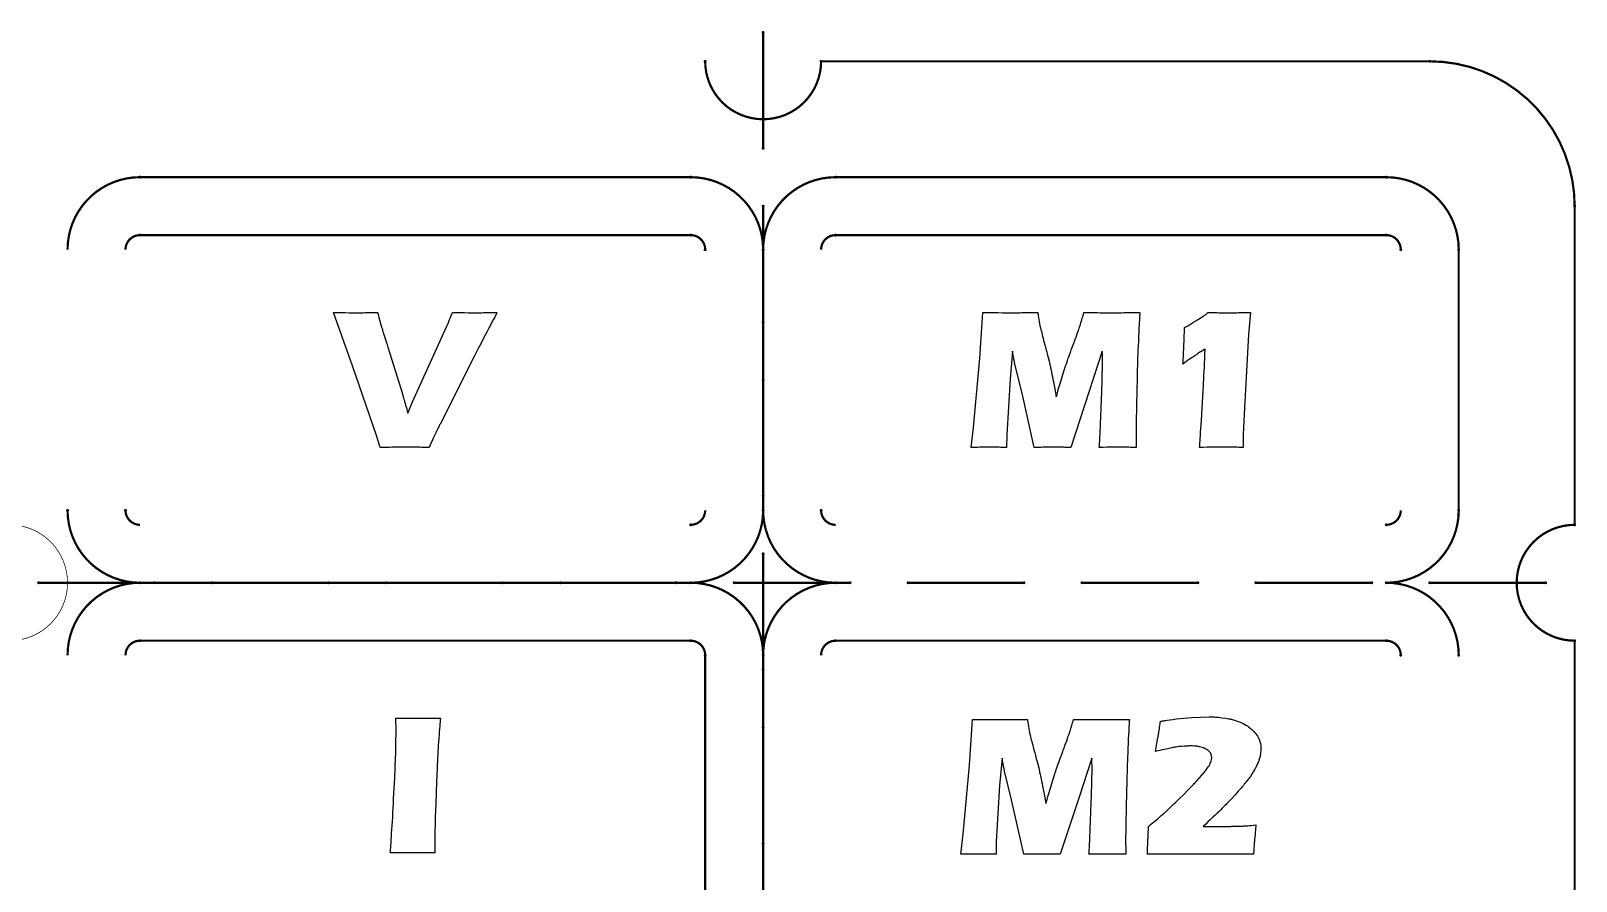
# Model space of a CAD drawing. Extents: x 0 to 200, y 0 to 200.
# Drawn here: x 94.7 to 148.1, y 81.7 to 111.1 of the extents above; entities that cross this region are included whole.
import ezdxf

# ---------------------------------------------------------------- set-up
doc = ezdxf.new("R2010")
doc.units = 0
doc.layers.get('0').update_dxf_attribs({"linetype": 'CONTINUOUS'})
doc.layers.add('gm1', color=1, linetype='CONTINUOUS')
doc.layers.add('gm2', color=1, linetype='CONTINUOUS')

# ---------------------------------------------------------------- blocks, each defined once
blk = doc.blocks.new('D10')
at = {"const_width": 0.05}
blk.add_lwpolyline([(-0.025, 0, 1), (0.025, 0, 1)], format="xyb", close=True, dxfattribs=at)
blk = doc.blocks.new('D11')
at = {"const_width": 0.025}
blk.add_lwpolyline([(-0.0125, 0, 1), (0.0125, 0, 1)], format="xyb", close=True, dxfattribs=at)

msp = doc.modelspace()

# ---------------------------------------------------------------- linework, layer by layer
at = {"layer": 'gm1', "color": 1}
for points, const_width in [([(118.000236, 110.00022), (118.000236, 110.00022)], 0.0762), ([(118.000236, 110.00022), (118.000236, 110.00022)], 0.0762), ([(143.000286, 110.00022), (122.000244, 110.00022)], 0.0762), ([(117.500235, 106.000212), (98.500197, 106.000212)], 0.0762), ([(98.500197, 106.000212), (98.500197, 106.000212)], 0.0762), ([(98.500197, 106.000212), (98.500197, 106.000212)], 0.0762), ([(122.500245, 106.000212), (122.500245, 106.000212)], 0.0762), ([(122.500245, 106.000212), (122.500245, 106.000212)], 0.0762), ([(122.500245, 106.000212), (141.500283, 106.000212)], 0.0762), ([(148.000296, 94.000188), (148.000296, 105.00021)], 0.0762), ([(148.000296, 105.00021), (148.000296, 105.00021)], 0.0762), ([(148.000296, 105.00021), (148.000296, 105.00021)], 0.0762), ([(117.500235, 104.000208), (98.500197, 104.000208)], 0.0762), ([(98.500197, 104.000208), (98.500197, 104.000208)], 0.0762), ([(98.500197, 104.000208), (98.500197, 104.000208)], 0.0762), ([(122.500245, 104.000208), (122.500245, 104.000208)], 0.0762), ([(122.500245, 104.000208), (122.500245, 104.000208)], 0.0762), ([(141.500283, 104.000208), (122.500245, 104.000208)], 0.0762), ([(118.000236, 103.500207), (118.000236, 103.500207)], 0.0762), ([(118.000236, 103.500207), (118.000236, 103.500207)], 0.0762), ([(120.00024, 103.500207), (120.00024, 103.500207)], 0.0762), ([(120.00024, 103.500207), (120.00024, 103.500207)], 0.0762), ([(120.00024, 94.500189), (120.00024, 103.500207)], 0.0762), ([(142.000284, 103.500207), (142.000284, 103.500207)], 0.0762), ([(142.000284, 103.500207), (142.000284, 103.500207)], 0.0762), ([(144.000288, 103.500207), (144.000288, 103.500207)], 0.0762), ([(144.000288, 103.500207), (144.000288, 103.500207)], 0.0762), ([(144.000288, 103.500207), (144.000288, 94.500189)], 0.0762), ([(96.000192, 94.500189), (96.000192, 94.500189)], 0.0762), ([(96.000192, 94.500189), (96.000192, 94.500189)], 0.0762), ([(98.000196, 94.500189), (98.000196, 94.500189)], 0.0762), ([(98.000196, 94.500189), (98.000196, 94.500189)], 0.0762), ([(120.00024, 94.500189), (120.00024, 94.500189)], 0.0762), ([(120.00024, 94.500189), (120.00024, 94.500189)], 0.0762), ([(122.000244, 94.500189), (122.000244, 94.500189)], 0.0762), ([(122.000244, 94.500189), (122.000244, 94.500189)], 0.0762), ([(117.500235, 94.000188), (117.500235, 94.000188)], 0.0762), ([(117.500235, 94.000188), (117.500235, 94.000188)], 0.0762), ([(141.500283, 94.000188), (141.500283, 94.000188)], 0.0762), ([(141.500283, 94.000188), (141.500283, 94.000188)], 0.0762), ([(148.000296, 94.000188), (148.000296, 94.000188)], 0.0762), ([(148.000296, 94.000188), (148.000296, 94.000188)], 0.0762), ([(96.000192, 92.000184), (96.000192, 92.000184)], 0.0254), ([(96.000192, 92.000184), (96.000192, 92.000184)], 0.0254), ([(98.500197, 92.000184), (117.500235, 92.000184)], 0.0762), ([(98.500197, 92.000184), (98.500197, 92.000184)], 0.0762), ([(98.500197, 92.000184), (98.500197, 92.000184)], 0.0762), ([(117.500235, 92.000184), (117.500235, 92.000184)], 0.0762), ([(117.500235, 92.000184), (117.500235, 92.000184)], 0.0762), ([(122.500245, 92.000184), (122.500245, 92.000184)], 0.0762), ([(122.500245, 92.000184), (122.500245, 92.000184)], 0.0762), ([(141.500283, 92.000184), (141.500283, 92.000184)], 0.0762), ([(141.500283, 92.000184), (141.500283, 92.000184)], 0.0762), ([(117.500235, 90.00018), (98.500197, 90.00018)], 0.0762), ([(98.500197, 90.00018), (98.500197, 90.00018)], 0.0762), ([(98.500197, 90.00018), (98.500197, 90.00018)], 0.0762), ([(122.500245, 90.00018), (122.500245, 90.00018)], 0.0762), ([(122.500245, 90.00018), (122.500245, 90.00018)], 0.0762), ([(141.500283, 90.00018), (122.500245, 90.00018)], 0.0762), ([(148.000296, 80.00016), (148.000296, 90.00018)], 0.0762), ([(118.000236, 80.500161), (118.000236, 89.500179)], 0.0762), ([(118.000236, 89.500179), (118.000236, 89.500179)], 0.0762), ([(118.000236, 89.500179), (118.000236, 89.500179)], 0.0762), ([(120.00024, 89.500179), (120.00024, 89.500179)], 0.0762), ([(120.00024, 89.500179), (120.00024, 89.500179)], 0.0762), ([(120.00024, 89.500179), (120.00024, 80.497641)], 0.0762), ([(142.000284, 89.500179), (142.000284, 89.500179)], 0.0762), ([(142.000284, 89.500179), (142.000284, 89.500179)], 0.0762), ([(144.000288, 89.500179), (144.000288, 89.500179)], 0.0762), ([(144.000288, 89.500179), (144.000288, 89.500179)], 0.0762)]:
    msp.add_lwpolyline(points, dxfattribs=dict(at, const_width=const_width))
for points, const_width in [([(118.000236, 110.00022, 1), (122.000244, 110.00022)], 0.0762), ([(148.000296, 105.00021, 0.414214), (143.000286, 110.00022)], 0.0762), ([(98.500197, 106.000212, 0.414214), (96.000192, 103.500207)], 0.0762), ([(120.00024, 103.500207, 0.414214), (117.500235, 106.000212)], 0.0762), ([(122.500245, 106.000212, 0.414214), (120.00024, 103.500207)], 0.0762), ([(144.000288, 103.500207, 0.414214), (141.500283, 106.000212)], 0.0762), ([(98.500197, 104.000208, 0.414214), (98.000196, 103.500207)], 0.0762), ([(118.000236, 103.500207, 0.414214), (117.500235, 104.000208)], 0.0762), ([(122.500245, 104.000208, 0.414214), (122.000244, 103.500207)], 0.0762), ([(142.000284, 103.500207, 0.414214), (141.500283, 104.000208)], 0.0762), ([(96.000192, 94.500189, 0.414214), (98.500197, 92.000184)], 0.0762), ([(98.000196, 94.500189, 0.414214), (98.500197, 94.000188)], 0.0762), ([(117.500235, 92.000184, 0.414214), (120.00024, 94.500189)], 0.0762), ([(117.500235, 94.000188, 0.414214), (118.000236, 94.500189)], 0.0762), ([(120.00024, 94.500189, 0.414214), (122.500245, 92.000184)], 0.0762), ([(122.000244, 94.500189, 0.414214), (122.500245, 94.000188)], 0.0762), ([(141.500283, 94.000188, 0.414214), (142.000284, 94.500189)], 0.0762), ([(141.500283, 92.000184, 0.414214), (144.000288, 94.500189)], 0.0762), ([(96.000192, 92.000184, 1), (92.000184, 92.000184)], 0.0254), ([(148.000296, 94.000188, 1), (148.000296, 90.00018)], 0.0762), ([(92.000184, 92.000184, 1), (96.000192, 92.000184)], 0.0254), ([(98.500197, 92.000184, 0.414214), (96.000192, 89.500179)], 0.0762), ([(120.00024, 89.500179, 0.414214), (117.500235, 92.000184)], 0.0762), ([(122.500245, 92.000184, 0.414214), (120.00024, 89.500179)], 0.0762), ([(144.000288, 89.500179, 0.414214), (141.500283, 92.000184)], 0.0762), ([(98.500197, 90.00018, 0.414214), (98.000196, 89.500179)], 0.0762), ([(118.000236, 89.500179, 0.414214), (117.500235, 90.00018)], 0.0762), ([(122.500245, 90.00018, 0.414214), (122.000244, 89.500179)], 0.0762), ([(142.000284, 89.500179, 0.414214), (141.500283, 90.00018)], 0.0762)]:
    msp.add_lwpolyline(points, format="xyb", dxfattribs=dict(at, const_width=const_width))
for points in [[(110.816592, 101.320333), (110.805482, 101.298113), (110.786972, 101.261083), (110.757342, 101.212942), (110.727721, 101.149982), (110.686981, 101.075912), (110.642541, 100.990742), (110.590691, 100.894452), (110.535141, 100.790762), (110.475891, 100.672251), (110.409231, 100.550041), (110.342571, 100.416721), (110.268501, 100.276001), (110.19073, 100.12786), (110.11296, 99.97232), (110.03149, 99.81308), (108.853838, 97.479985), (108.853838, 97.476285), (108.846428, 97.465175), (108.835318, 97.446655), (108.824208, 97.420735), (108.809398, 97.387405), (108.787178, 97.346665), (108.768658, 97.302225), (108.742737, 97.250375), (108.716807, 97.194824), (108.687187, 97.131874), (108.653857, 97.065214), (108.620527, 96.994844), (108.587197, 96.920784), (108.550157, 96.843014), (108.472387, 96.672663), (108.216856, 96.672663), (108.153906, 96.676363), (107.194744, 96.676363), (107.105864, 96.672663), (106.791084, 96.672663), (106.665163, 97.087434), (105.831922, 99.483489), (105.18013, 101.327743), (105.298641, 101.327743), (105.346781, 101.324043), (105.583791, 101.324043), (105.720821, 101.320333), (106.217062, 101.320333), (106.268913, 101.324043), (106.531843, 101.324043), (106.613323, 101.327743), (106.698493, 101.327743), (106.698493, 101.324043), (106.702203, 101.312933), (106.705903, 101.298113), (106.713313, 101.279603), (106.717013, 101.253673), (106.724423, 101.224052), (106.742933, 101.157392), (106.761454, 101.079622), (106.783674, 101.005552), (106.802194, 100.931482), (106.820704, 100.864822), (106.820704, 100.861122), (106.824414, 100.853712), (106.828114, 100.842602), (106.831814, 100.824092), (106.839224, 100.801872), (106.850334, 100.772242), (106.861444, 100.738911), (106.872554, 100.698171), (106.887364, 100.650031), (106.905884, 100.594481), (106.924404, 100.535231), (106.946624, 100.468571), (106.968844, 100.394501), (106.994764, 100.313031), (107.024394, 100.22415), (107.054014, 100.12786), (107.553965, 98.516917), (107.553965, 98.513217), (107.557665, 98.505807), (107.561375, 98.490997), (107.568775, 98.472477), (107.576185, 98.446557), (107.583595, 98.416927), (107.594705, 98.379897), (107.605815, 98.339157), (107.620625, 98.294717), (107.631735, 98.246576), (107.650255, 98.191026), (107.665065, 98.131766), (107.683585, 98.068816), (107.702095, 98.002156), (107.720615, 97.931786), (107.739135, 97.857726), (107.898376, 98.250277), (109.087138, 100.853712), (109.087138, 100.857422), (109.090848, 100.864822), (109.098248, 100.879642), (109.105658, 100.901862), (109.116768, 100.924082), (109.127878, 100.953702), (109.153798, 101.016662), (109.157508, 101.020362), (109.161208, 101.035182), (109.172318, 101.057402), (109.183428, 101.090732), (109.201948, 101.135172), (109.224168, 101.187012), (109.250089, 101.249972), (109.279719, 101.327743), (109.405629, 101.327743), (109.453769, 101.324043), (109.690789, 101.324043), (109.8241, 101.320333), (110.287021, 101.320333), (110.338871, 101.324043), (110.627731, 101.324043), (110.720311, 101.327743), (110.820302, 101.327743), (110.816592, 101.320333)], [(132.996456, 101.324043), (132.996456, 101.312933), (132.996456, 101.298113), (132.992756, 101.275893), (132.992756, 101.249972), (132.989046, 101.216642), (132.989046, 101.179612), (132.985346, 101.135172), (132.981646, 101.087022), (132.981646, 101.035182), (132.977946, 100.979632), (132.974236, 100.920372), (132.966836, 100.790762), (132.959436, 100.650031), (132.952016, 100.498201), (132.948306, 100.338951), (132.940906, 100.17601), (132.933506, 100.00936), (132.918696, 99.672359), (132.914986, 99.509409), (132.911296, 99.350169), (132.911296, 99.346459), (132.911296, 99.331649), (132.911296, 99.309429), (132.911296, 99.279799), (132.907566, 99.242768), (132.907566, 99.198328), (132.907566, 99.146478), (132.903876, 99.087228), (132.903876, 99.024268), (132.900186, 98.957608), (132.900186, 98.883548), (132.896456, 98.805778), (132.892766, 98.642827), (132.889056, 98.468777), (132.885356, 98.283607), (132.881656, 98.098436), (132.877956, 97.913276), (132.874246, 97.731815), (132.870556, 97.557755), (132.870556, 97.476285), (132.870556, 97.398515), (132.866846, 97.324445), (132.866846, 97.254085), (132.866846, 97.187424), (132.866846, 97.128164), (132.866846, 97.120764), (132.866846, 97.102244), (132.866846, 97.072614), (132.866846, 97.050394), (132.866846, 97.024474), (132.866846, 96.994844), (132.870556, 96.961524), (132.870556, 96.924484), (132.870556, 96.883754), (132.870556, 96.835604), (132.870556, 96.787464), (132.874246, 96.731913), (132.874246, 96.672663), (132.674265, 96.672663), (132.626115, 96.676363), (131.863244, 96.676363), (131.737323, 96.672663), (131.600303, 96.672663), (131.600303, 96.676363), (131.600303, 96.687473), (131.604003, 96.709693), (131.604003, 96.739323), (131.607713, 96.780054), (131.611413, 96.828204), (131.615113, 96.894864), (131.618823, 96.968924), (131.622513, 97.057804), (131.626223, 97.109654), (131.629933, 97.161494), (131.629933, 97.220754), (131.633643, 97.280005), (131.637333, 97.346665), (131.641043, 97.417025), (131.641043, 97.491095), (131.644753, 97.568865), (131.648443, 97.650335), (131.652153, 97.739215), (131.655853, 97.828096), (131.659553, 97.924386), (131.663253, 98.024376), (131.666963, 98.131766), (131.666963, 98.135476), (131.666963, 98.146586), (131.666963, 98.161396), (131.670653, 98.183616), (131.670653, 98.209536), (131.670653, 98.239166), (131.670653, 98.276197), (131.674363, 98.316937), (131.674363, 98.361377), (131.678073, 98.409517), (131.681763, 98.513217), (131.685493, 98.628017), (131.689183, 98.750228), (131.692893, 98.872438), (131.696593, 98.998348), (131.696593, 99.124258), (131.700293, 99.242768), (131.704003, 99.350169), (131.707703, 99.450159), (131.707703, 99.494599), (131.707703, 99.535329), (131.707703, 99.572369), (131.707703, 99.605699), (131.707703, 99.613099), (131.707703, 99.631619), (131.707703, 99.664949), (131.707703, 99.705689), (131.707703, 99.76123), (131.704003, 99.82789), (131.704003, 99.90566), (131.700293, 99.99454), (131.252183, 98.609497), (130.611531, 96.672663), (130.415241, 96.672663), (130.367101, 96.676363), (129.641249, 96.676363), (129.578289, 96.672663), (129.356089, 96.672663), (128.933908, 98.546547), (128.689477, 99.546439), (128.689477, 99.550149), (128.685787, 99.557549), (128.685787, 99.568659), (128.678377, 99.583479), (128.674677, 99.605699), (128.670977, 99.627919), (128.656157, 99.687169), (128.656157, 99.690869), (128.652467, 99.705689), (128.648757, 99.727909), (128.645047, 99.75753), (128.637647, 99.80197), (128.626537, 99.85382), (128.619127, 99.91677), (128.604317, 99.99084), (128.519137, 99.042788), (128.404337, 97.105944), (128.396927, 96.672663), (128.193246, 96.672663), (128.145096, 96.676363), (127.459985, 96.676363), (127.400735, 96.672663), (127.182234, 96.672663), (127.263705, 97.361475), (127.474795, 99.75012), (127.582195, 101.327743), (127.737735, 101.327743), (127.800696, 101.324043), (128.096946, 101.324043), (128.263607, 101.320333), (128.852428, 101.320333), (128.919098, 101.324043), (129.263499, 101.324043), (129.367199, 101.327743), (129.478299, 101.327743), (129.478299, 101.324043), (129.481999, 101.316633), (129.481999, 101.298113), (129.485699, 101.279603), (129.489409, 101.253673), (129.493099, 101.227752), (129.504229, 101.161092), (129.515339, 101.087022), (129.526439, 101.012962), (129.537549, 100.942592), (129.548659, 100.879642), (129.548659, 100.872232), (129.552369, 100.861122), (129.556079, 100.850012), (129.559769, 100.831492), (129.567189, 100.809272), (129.570879, 100.779652), (129.581989, 100.750022), (129.589399, 100.712991), (129.600509, 100.668551), (129.611619, 100.620411), (129.626429, 100.564861), (129.641249, 100.505601), (129.659759, 100.438941), (129.678279, 100.364881), (129.700499, 100.287111), (129.700499, 100.283401), (129.704189, 100.268591), (129.711609, 100.24267), (129.722719, 100.21304), (129.730119, 100.17601), (129.744929, 100.13157), (129.75604, 100.07972), (129.77086, 100.02787), (129.78568, 99.96862), (129.80049, 99.90566), (129.83382, 99.77975), (129.86716, 99.650139), (129.89677, 99.524219), (129.89677, 99.520519), (129.90048, 99.509409), (129.90418, 99.490889), (129.91159, 99.461269), (129.91899, 99.424229), (129.92641, 99.379789), (129.93752, 99.327949), (129.95232, 99.264989), (129.96713, 99.194628), (129.98195, 99.113148), (130.00047, 99.024268), (130.01898, 98.924278), (130.0412, 98.813178), (130.06342, 98.690977), (130.08936, 98.561357), (130.11527, 98.420627), (130.11527, 98.428037), (130.12268, 98.442847), (130.13008, 98.472477), (130.14119, 98.509507), (130.15601, 98.557657), (130.17082, 98.609497), (130.18562, 98.668757), (130.20786, 98.735417), (130.22636, 98.805778), (130.2486, 98.879838), (130.296721, 99.031678), (130.341171, 99.190918), (130.389311, 99.339059), (130.389311, 99.342759), (130.396711, 99.357569), (130.400441, 99.379789), (130.411551, 99.409419), (130.422651, 99.442749), (130.437451, 99.487189), (130.455981, 99.539039), (130.474491, 99.594589), (130.496701, 99.657539), (130.518941, 99.724199), (130.544861, 99.79827), (130.570791, 99.87233), (130.600401, 99.95381), (130.630041, 100.03898), (130.696691, 100.21674), (130.700391, 100.22415), (130.704101, 100.23896), (130.715211, 100.264891), (130.726321, 100.294511), (130.741141, 100.335251), (130.759642, 100.379691), (130.774462, 100.431541), (130.796682, 100.483381), (130.833712, 100.590781), (130.874452, 100.698171), (130.889272, 100.746321), (130.907782, 100.790762), (130.918882, 100.827792), (130.929992, 100.861122), (130.933702, 100.868532), (130.937412, 100.890752), (130.948522, 100.924082), (130.967032, 100.975922), (130.974442, 101.005552), (130.985552, 101.042582), (130.996662, 101.079622), (131.007772, 101.120352), (131.022582, 101.168502), (131.037402, 101.216642), (131.052222, 101.272193), (131.067022, 101.327743), (131.200332, 101.327743), (131.255893, 101.324043), (131.537353, 101.324043), (131.618823, 101.320333), (132.370595, 101.320333), (132.440965, 101.324043), (132.785366, 101.324043), (132.889056, 101.327743), (132.996456, 101.327743), (132.996456, 101.324043)], [(136.747943, 100.564861), (136.603503, 98.042886), (136.566463, 97.113354), (136.566463, 96.672663), (136.414623, 96.672663), (136.370193, 96.676363), (135.318451, 96.676363), (135.18513, 96.672663), (135.05921, 96.672663), (135.05921, 96.680063), (135.06292, 96.698583), (135.06292, 96.728213), (135.06662, 96.772654), (135.07032, 96.831904), (135.07403, 96.902264), (135.08143, 96.983734), (135.08885, 97.083724), (135.09625, 97.194824), (135.10365, 97.320745), (135.11106, 97.457765), (135.12217, 97.613305), (135.13328, 97.779956), (135.13697, 97.872536), (135.14439, 97.965116), (135.1481, 98.061406), (135.1555, 98.161396), (135.15921, 98.268797), (135.16661, 98.376187), (135.16661, 98.379897), (135.16661, 98.391007), (135.17031, 98.405817), (135.17031, 98.428037), (135.17031, 98.453957), (135.17402, 98.487287), (135.17402, 98.528027), (135.17771, 98.568767), (135.18142, 98.616907), (135.18513, 98.665047), (135.18882, 98.776148), (135.19624, 98.898358), (135.20364, 99.031678), (135.21105, 99.168698), (135.21846, 99.309429), (135.22586, 99.450159), (135.22956, 99.587179), (135.23696, 99.724199), (135.24069, 99.85011), (135.24438, 99.96492), (135.24807, 100.02047), (135.24807, 100.06861), (135.24438, 100.06491), (135.22586, 100.0538), (135.20364, 100.03898), (135.17031, 100.01676), (135.13328, 99.99454), (135.08885, 99.96862), (134.99996, 99.90937), (134.99255, 99.90566), (134.98515, 99.90196), (134.97404, 99.89455), (134.95922, 99.88344), (134.94071, 99.87233), (134.91848, 99.85382), (134.89256, 99.8353), (134.85923, 99.81308), (134.8222, 99.79086), (134.78146, 99.76123), (134.733319, 99.727909), (134.681469, 99.690869), (134.622219, 99.646429), (134.555549, 99.601989), (134.485189, 99.550149), (134.485189, 99.553849), (134.485189, 99.564959), (134.488899, 99.579769), (134.488899, 99.601989), (134.488899, 99.627919), (134.492589, 99.661249), (134.492589, 99.701979), (134.496299, 99.742719), (134.500009, 99.79086), (134.500009, 99.84271), (134.503699, 99.89826), (134.507429, 99.95751), (134.511119, 100.08713), (134.518529, 100.22785), (134.518529, 100.23156), (134.518529, 100.24637), (134.518529, 100.264891), (134.522229, 100.290811), (134.522229, 100.324141), (134.525939, 100.361171), (134.525939, 100.401911), (134.529639, 100.446351), (134.529639, 100.542641), (134.533339, 100.638921), (134.537039, 100.727801), (134.537039, 100.768542), (134.537039, 100.805572), (134.540749, 100.805572), (134.544439, 100.809272), (134.566679, 100.824092), (134.603689, 100.842602), (134.651849, 100.872232), (134.711099, 100.905562), (134.77777, 100.946302), (134.85183, 100.990742), (134.92961, 101.038882), (134.9333, 101.038882), (134.94071, 101.046292), (134.95182, 101.053692), (134.96662, 101.061102), (135.00366, 101.083322), (135.04811, 101.112952), (135.09254, 101.142572), (135.13697, 101.168502), (135.17402, 101.190722), (135.18882, 101.201832), (135.19995, 101.209232), (135.20364, 101.212942), (135.21105, 101.216642), (135.22216, 101.224052), (135.23696, 101.238862), (135.259201, 101.253673), (135.285111, 101.275893), (135.314741, 101.298113), (135.348061, 101.327743), (135.429551, 101.327743), (135.466581, 101.324043), (135.651741, 101.324043), (135.710991, 101.320333), (136.340563, 101.320333), (136.403513, 101.324043), (136.673853, 101.324043), (136.818294, 101.327743), (136.747943, 100.564861)], [(108.863088, 87.324005), (108.863088, 87.320305), (108.863088, 87.309195), (108.859388, 87.294385), (108.859388, 87.275865), (108.855688, 87.253645), (108.851978, 87.198094), (108.848278, 87.127734), (108.840868, 87.046254), (108.833468, 86.957374), (108.826058, 86.857394), (108.818648, 86.749993), (108.811248, 86.635193), (108.803838, 86.512983), (108.792728, 86.387063), (108.777918, 86.131532), (108.763098, 85.872302), (108.763098, 85.868602), (108.763098, 85.861192), (108.763098, 85.846382), (108.759398, 85.831572), (108.759398, 85.805642), (108.759398, 85.779722), (108.755698, 85.746391), (108.755698, 85.709361), (108.751988, 85.668621), (108.751988, 85.624181), (108.748287, 85.527891), (108.740877, 85.413091), (108.737177, 85.290881), (108.729767, 85.15756), (108.726067, 85.01684), (108.718657, 84.8687), (108.714957, 84.716869), (108.703847, 84.402079), (108.692737, 84.087298), (108.692737, 84.083598), (108.692737, 84.076188), (108.692737, 84.065078), (108.692737, 84.050268), (108.692737, 84.031748), (108.689037, 84.005828), (108.689037, 83.950278), (108.689037, 83.876208), (108.685327, 83.794738), (108.685327, 83.702157), (108.681627, 83.598457), (108.677927, 83.491067), (108.677927, 83.376257), (108.674217, 83.261457), (108.674217, 83.139246), (108.670517, 82.902236), (108.670517, 82.783726), (108.670517, 82.672625), (107.974296, 82.676335), (107.533595, 82.676335), (107.448425, 82.672625), (107.137344, 82.672625), (107.137344, 82.676335), (107.137344, 82.680035), (107.137344, 82.691145), (107.141044, 82.702255), (107.141044, 82.742995), (107.144744, 82.794836), (107.152154, 82.857796), (107.155854, 82.935566), (107.163264, 83.024446), (107.166964, 83.124436), (107.174374, 83.231826), (107.181784, 83.354037), (107.192894, 83.479957), (107.200294, 83.616977), (107.207704, 83.761408), (107.218814, 83.909538), (107.226224, 84.065078), (107.237334, 84.224318), (107.244734, 84.390969), (107.252145, 84.557619), (107.270665, 84.90574), (107.289175, 85.253851), (107.303995, 85.605661), (107.315105, 85.950072), (107.322505, 86.116722), (107.326215, 86.283373), (107.329915, 86.442613), (107.329915, 86.594453), (107.333615, 86.746293), (107.333615, 86.887014), (107.329915, 87.327715), (107.474345, 87.327715), (107.529895, 87.324005), (107.789126, 87.324005), (107.918746, 87.320305), (108.296487, 87.320305), (108.348327, 87.324005), (108.648297, 87.324005), (108.748287, 87.327715), (108.863088, 87.327715), (108.863088, 87.324005)], [(132.637225, 87.279565), (132.637225, 87.268455), (132.637225, 87.253645), (132.633535, 87.231424), (132.633535, 87.205504), (132.629825, 87.172174), (132.629825, 87.135134), (132.626115, 87.090694), (132.622425, 87.042554), (132.622425, 86.990704), (132.618715, 86.935154), (132.615015, 86.875904), (132.607615, 86.746293), (132.600215, 86.605563), (132.592795, 86.453723), (132.589105, 86.294483), (132.581685, 86.131532), (132.574275, 85.964892), (132.559465, 85.627881), (132.555765, 85.464941), (132.552055, 85.305691), (132.552055, 85.301991), (132.552055, 85.287181), (132.552055, 85.264961), (132.552055, 85.23533), (132.548365, 85.1983), (132.548365, 85.15386), (132.548365, 85.10201), (132.544655, 85.04276), (132.544655, 84.9798), (132.540945, 84.91314), (132.540945, 84.83908), (132.537255, 84.76131), (132.533545, 84.598359), (132.529835, 84.424299), (132.526125, 84.239138), (132.522435, 84.053968), (132.518725, 83.868808), (132.515025, 83.687337), (132.511325, 83.513287), (132.511325, 83.431807), (132.511325, 83.354037), (132.507615, 83.279977), (132.507615, 83.209606), (132.507615, 83.142956), (132.507615, 83.083696), (132.507615, 83.076296), (132.507615, 83.057776), (132.507615, 83.028146), (132.507615, 83.005926), (132.507615, 82.980006), (132.507615, 82.950376), (132.511325, 82.917046), (132.511325, 82.880016), (132.511325, 82.839276), (132.511325, 82.791136), (132.511325, 82.742995), (132.515025, 82.687445), (132.515025, 82.628185), (132.315035, 82.628185), (132.266915, 82.631895), (131.504013, 82.631895), (131.378103, 82.628185), (131.241072, 82.628185), (131.241072, 82.631895), (131.241072, 82.643005), (131.244782, 82.665225), (131.244782, 82.694845), (131.248492, 82.735585), (131.252183, 82.783726), (131.255893, 82.850386), (131.259603, 82.924456), (131.263313, 83.013336), (131.267003, 83.065186), (131.270713, 83.117026), (131.270713, 83.176286), (131.274413, 83.235536), (131.278113, 83.302197), (131.281823, 83.372557), (131.281823, 83.446627), (131.285523, 83.524397), (131.289223, 83.605867), (131.292923, 83.694747), (131.296633, 83.783628), (131.300323, 83.879918), (131.304053, 83.979908), (131.307743, 84.087298), (131.307743, 84.091008), (131.307743, 84.102118), (131.307743, 84.116928), (131.311433, 84.139148), (131.311433, 84.165068), (131.311433, 84.194698), (131.311433, 84.231728), (131.315163, 84.272469), (131.315163, 84.316909), (131.318853, 84.365049), (131.322563, 84.468739), (131.326263, 84.583549), (131.329963, 84.705759), (131.333663, 84.82797), (131.337373, 84.95388), (131.337373, 85.07979), (131.341073, 85.1983), (131.344773, 85.305691), (131.348483, 85.405681), (131.348483, 85.450121), (131.348483, 85.490861), (131.348483, 85.527891), (131.348483, 85.561221), (131.348483, 85.568631), (131.348483, 85.587151), (131.348483, 85.620481), (131.348483, 85.661211), (131.348483, 85.716761), (131.344773, 85.783422), (131.344773, 85.861192), (131.341073, 85.950072), (130.892982, 84.565029), (130.252291, 82.628185), (130.05602, 82.628185), (130.00787, 82.631895), (129.282009, 82.631895), (129.219068, 82.628185), (128.996868, 82.628185), (128.574687, 84.502069), (128.330277, 85.501971), (128.330277, 85.505671), (128.326567, 85.513081), (128.326567, 85.524191), (128.319147, 85.539001), (128.315457, 85.561221), (128.311747, 85.583441), (128.296937, 85.642701), (128.296937, 85.646401), (128.293237, 85.661211), (128.289537, 85.683431), (128.285827, 85.713061), (128.278407, 85.757502), (128.267297, 85.809352), (128.259897, 85.872302), (128.245086, 85.946372), (128.159906, 84.99832), (128.045106, 83.061476), (128.037706, 82.628185), (127.834026, 82.628185), (127.785876, 82.631895), (127.100764, 82.631895), (127.041504, 82.628185), (126.823014, 82.628185), (126.904484, 83.317007), (127.115574, 85.705651), (127.222974, 87.283275), (127.378515, 87.283275), (127.441465, 87.279565), (127.737735, 87.279565), (127.904386, 87.275865), (128.493227, 87.275865), (128.559877, 87.279565), (128.904278, 87.279565), (129.007978, 87.283275), (129.119078, 87.283275), (129.119078, 87.279565), (129.122768, 87.272165), (129.122768, 87.253645), (129.126478, 87.235124), (129.130188, 87.209204), (129.133898, 87.183284), (129.144998, 87.116624), (129.156108, 87.042554), (129.167218, 86.968484), (129.178328, 86.898124), (129.189438, 86.835174), (129.189438, 86.827764), (129.193148, 86.816654), (129.196848, 86.805544), (129.200548, 86.787024), (129.207958, 86.764804), (129.211658, 86.735183), (129.222758, 86.705553), (129.230178, 86.668523), (129.241288, 86.624083), (129.252399, 86.575933), (129.267209, 86.520383), (129.282009, 86.461133), (129.300539, 86.394473), (129.319059, 86.320403), (129.341279, 86.242632), (129.341279, 86.238932), (129.344989, 86.224122), (129.352389, 86.198192), (129.363499, 86.168572), (129.370899, 86.131532), (129.385729, 86.087092), (129.396839, 86.035252), (129.411639, 85.983402), (129.426449, 85.924152), (129.441269, 85.861192), (129.474589, 85.735281), (129.507939, 85.605661), (129.537549, 85.479751), (129.537549, 85.476051), (129.541259, 85.464941), (129.544949, 85.446421), (129.552369, 85.416791), (129.559769, 85.379761), (129.567189, 85.335321), (129.578289, 85.283471), (129.593089, 85.22052), (129.607929, 85.15015), (129.622729, 85.06868), (129.641249, 84.9798), (129.659759, 84.87981), (129.681979, 84.76871), (129.704189, 84.646499), (129.730119, 84.516889), (129.75604, 84.376159), (129.75604, 84.383569), (129.76344, 84.398379), (129.77086, 84.428009), (129.78197, 84.465039), (129.79678, 84.513179), (129.8116, 84.565029), (129.82642, 84.624279), (129.84863, 84.690939), (129.86716, 84.76131), (129.88937, 84.83537), (129.93752, 84.98721), (129.98195, 85.14645), (130.03009, 85.294581), (130.03009, 85.298291), (130.03751, 85.313101), (130.0412, 85.335321), (130.05231, 85.364951), (130.06342, 85.398281), (130.07823, 85.442721), (130.09676, 85.494561), (130.11527, 85.550111), (130.1375, 85.613071), (130.15971, 85.679731), (130.18562, 85.753802), (130.21156, 85.827862), (130.24118, 85.909342), (130.270811, 85.994512), (130.337461, 86.172272), (130.341171, 86.179682), (130.344881, 86.194492), (130.355991, 86.220412), (130.367101, 86.250043), (130.381911, 86.290783), (130.400441, 86.335223), (130.415241, 86.387063), (130.437451, 86.438913), (130.474491, 86.546313), (130.515231, 86.653703), (130.530051, 86.701853), (130.548551, 86.746293), (130.559661, 86.783324), (130.570791, 86.816654), (130.574481, 86.824064), (130.578191, 86.846284), (130.589301, 86.879614), (130.607801, 86.931454), (130.615221, 86.961084), (130.626331, 86.998114), (130.637441, 87.035144), (130.648541, 87.075884), (130.663361, 87.124024), (130.678181, 87.172174), (130.692991, 87.227724), (130.707791, 87.283275), (130.841132, 87.283275), (130.896672, 87.279565), (131.178122, 87.279565), (131.259603, 87.275865), (132.011374, 87.275865), (132.081734, 87.279565), (132.426135, 87.279565), (132.529835, 87.283275), (132.637225, 87.283275), (132.637225, 87.279565)], [(135.481391, 87.368445), (135.559151, 87.368445), (135.607301, 87.364745), (135.659141, 87.361045), (135.710991, 87.357335), (135.825802, 87.342525), (135.948012, 87.327715), (136.070222, 87.305495), (136.073922, 87.305495), (136.085032, 87.301785), (136.103562, 87.298085), (136.125772, 87.294385), (136.155412, 87.286975), (136.188732, 87.275865), (136.225762, 87.268455), (136.266493, 87.253645), (136.359083, 87.224014), (136.459073, 87.186984), (136.559063, 87.142544), (136.659053, 87.086994), (136.662753, 87.086994), (136.670163, 87.079584), (136.684963, 87.072184), (136.703493, 87.061074), (136.722003, 87.046254), (136.747943, 87.027744), (136.803484, 86.983304), (136.866444, 86.931454), (136.933094, 86.868504), (136.992354, 86.798134), (137.047894, 86.724073), (137.047894, 86.720363), (137.055294, 86.716663), (137.059024, 86.701853), (137.070124, 86.687033), (137.077534, 86.668523), (137.088634, 86.646303), (137.114564, 86.590753), (137.136784, 86.524093), (137.158994, 86.450023), (137.173814, 86.368553), (137.177524, 86.279673), (137.177524, 86.272263), (137.177524, 86.253743), (137.173814, 86.224122), (137.173814, 86.183382), (137.166394, 86.135242), (137.158994, 86.083392), (137.151594, 86.027842), (137.136784, 85.968592), (137.136784, 85.961182), (137.129374, 85.942672), (137.118274, 85.913042), (137.107144, 85.872302), (137.088634, 85.820462), (137.062714, 85.761202), (137.033084, 85.698251), (136.999754, 85.624181), (136.999754, 85.620481), (136.992354, 85.613071), (136.984934, 85.601961), (136.977534, 85.583441), (136.962724, 85.561221), (136.947924, 85.535301), (136.910874, 85.472341), (136.862734, 85.398281), (136.810884, 85.316801), (136.747943, 85.22792), (136.677563, 85.13904), (136.673853, 85.13534), (136.666453, 85.12423), (136.647943, 85.10201), (136.629423, 85.07609), (136.599793, 85.04646), (136.570173, 85.00573), (136.533143, 84.96129), (136.492403, 84.91314), (136.444253, 84.8613), (136.396113, 84.80204), (136.340563, 84.742789), (136.285013, 84.679829), (136.159102, 84.542809), (136.025782, 84.402079), (136.022072, 84.398379), (136.010972, 84.387269), (135.988752, 84.365049), (135.962822, 84.339129), (135.929482, 84.305799), (135.888762, 84.265059), (135.840622, 84.216918), (135.788772, 84.165068), (135.729501, 84.105818), (135.662851, 84.042858), (135.596191, 83.976198), (135.518411, 83.905838), (135.440651, 83.831768), (135.355481, 83.753998), (135.270301, 83.672527), (135.17771, 83.591057), (135.548051, 83.587347), (135.825802, 83.587347), (135.881342, 83.591057), (136.136882, 83.591057), (136.170212, 83.594757), (136.288713, 83.594757), (136.381303, 83.598457), (136.470183, 83.602167), (136.551653, 83.602167), (136.588683, 83.605867), (136.647943, 83.605867), (136.681273, 83.609567), (136.725703, 83.613277), (136.781264, 83.616977), (136.844204, 83.624387), (136.918284, 83.631787), (136.999754, 83.639197), (136.999754, 83.631787), (136.996044, 83.609567), (136.996044, 83.572537), (136.992354, 83.524397), (136.988644, 83.465137), (136.981244, 83.394777), (136.973834, 83.313307), (136.966434, 83.224426), (136.966434, 83.220716), (136.966434, 83.213316), (136.962724, 83.198506), (136.962724, 83.179986), (136.959034, 83.157766), (136.959034, 83.128136), (136.955324, 83.094806), (136.951614, 83.057776), (136.947924, 83.017036), (136.944194, 82.972596), (136.940504, 82.920756), (136.936794, 82.868906), (136.929394, 82.754106), (136.921984, 82.628185), (136.499803, 82.628185), (136.381303, 82.631895), (133.874158, 82.631895), (133.714917, 82.628185), (133.255697, 82.628185), (133.255697, 82.631895), (133.255697, 82.635595), (133.259387, 82.657815), (133.259387, 82.691145), (133.263097, 82.739285), (133.266807, 82.802246), (133.266807, 82.872606), (133.270497, 82.957786), (133.274207, 83.050366), (133.274207, 83.054076), (133.274207, 83.061476), (133.274207, 83.076296), (133.277917, 83.094806), (133.277917, 83.120736), (133.277917, 83.150356), (133.281627, 83.183686), (133.281627, 83.217016), (133.285317, 83.298487), (133.289027, 83.391077), (133.296427, 83.491067), (133.300137, 83.591057), (133.303837, 83.594757), (133.314947, 83.605867), (133.333477, 83.620677), (133.359387, 83.639197), (133.392727, 83.665117), (133.426047, 83.698447), (133.466777, 83.731777), (133.514927, 83.768818), (133.614917, 83.853988), (133.722317, 83.950278), (133.837118, 84.050268), (133.948218, 84.153958), (133.955618, 84.157658), (133.970438, 84.172478), (133.996358, 84.198398), (134.029688, 84.228028), (134.070428, 84.268759), (134.118568, 84.316909), (134.174108, 84.368749), (134.237088, 84.424299), (134.300029, 84.487259), (134.366689, 84.553919), (134.511119, 84.694649), (134.655539, 84.83908), (134.79998, 84.98721), (134.80368, 84.99091), (134.81478, 85.00202), (134.82962, 85.01684), (134.84812, 85.03906), (134.87405, 85.06498), (134.90367, 85.09831), (134.93701, 85.13534), (134.97404, 85.17237), (135.05181, 85.261251), (135.13328, 85.357541), (135.21846, 85.453831), (135.296211, 85.553821), (135.299941, 85.561221), (135.314741, 85.579741), (135.333261, 85.609371), (135.359191, 85.642701), (135.385101, 85.683431), (135.407311, 85.727871), (135.429551, 85.768612), (135.448051, 85.809352), (135.448051, 85.813052), (135.451761, 85.820462), (135.459161, 85.835272), (135.462871, 85.857492), (135.473981, 85.901932), (135.477691, 85.957482), (135.477691, 85.961182), (135.477691, 85.976002), (135.473981, 85.994512), (135.473981, 86.016732), (135.459161, 86.072282), (135.448051, 86.101912), (135.433251, 86.127832), (135.429551, 86.131532), (135.425841, 86.138942), (135.414731, 86.153752), (135.399911, 86.172272), (135.377701, 86.190792), (135.355481, 86.213012), (135.325851, 86.235232), (135.292521, 86.253743), (135.288811, 86.257453), (135.274011, 86.261153), (135.255491, 86.272263), (135.22586, 86.283373), (135.19253, 86.298183), (135.15181, 86.309293), (135.10736, 86.324113), (135.05921, 86.335223), (135.05181, 86.335223), (135.03698, 86.338923), (135.00737, 86.346333), (134.97033, 86.353733), (134.92588, 86.357443), (134.87405, 86.364843), (134.81478, 86.368553), (134.688879, 86.368553), (134.662959, 86.364843), (134.599999, 86.364843), (134.525939, 86.357443), (134.440759, 86.350033), (134.348189, 86.342623), (134.248188, 86.327813), (134.244488, 86.327813), (134.237088, 86.324113), (134.222248, 86.324113), (134.200038, 86.320403), (134.174108, 86.316703), (134.140788, 86.309293), (134.103758, 86.301893), (134.059318, 86.294483), (134.011158, 86.283373), (133.959328, 86.272263), (133.900068, 86.261153), (133.837118, 86.246342), (133.766748, 86.227822), (133.692677, 86.213012), (133.614917, 86.194492), (133.533437, 86.172272), (133.622327, 86.657413), (133.622327, 86.664813), (133.626027, 86.672223), (133.629727, 86.687033), (133.629727, 86.705553), (133.633427, 86.724073), (133.640827, 86.749993), (133.644537, 86.783324), (133.651957, 86.816654), (133.655647, 86.857394), (133.663067, 86.905534), (133.674167, 86.957374), (133.681567, 87.012924), (133.688977, 87.075884), (133.700077, 87.146244), (133.711207, 87.220314), (133.722317, 87.220314), (133.733417, 87.224014), (133.751928, 87.227724), (133.774168, 87.231424), (133.800068, 87.235124), (133.829708, 87.238834), (133.863028, 87.242534), (133.900068, 87.249944), (133.940808, 87.257345), (134.033398, 87.268455), (134.140788, 87.283275), (134.255599, 87.298085), (134.381499, 87.309195), (134.514829, 87.324005), (134.651849, 87.338825), (134.79628, 87.349935), (135.09254, 87.364745), (135.388801, 87.372155), (135.448051, 87.372155), (135.481391, 87.368445)]]:
    msp.add_lwpolyline(points, dxfattribs=at)
at = {"layer": 'gm2', "color": 1, "const_width": 0.0762}
for points in [[(120.00024, 111.000222), (120.00024, 107.000214)], [(120.00024, 105.00021), (120.00024, 101.000202)], [(120.00024, 99.000198), (120.00024, 95.00019)], [(120.00024, 93.000186), (120.00024, 89.000178)], [(95.00019, 92.000184), (99.000198, 92.000184)], [(101.000202, 92.000184), (105.00021, 92.000184)], [(107.000214, 92.000184), (111.000222, 92.000184)], [(113.000226, 92.000184), (117.000234, 92.000184)], [(119.000238, 92.000184), (123.000246, 92.000184)], [(125.00025, 92.000184), (129.000258, 92.000184)], [(131.000262, 92.000184), (135.00027, 92.000184)], [(137.000274, 92.000184), (141.000282, 92.000184)], [(143.000286, 92.000184), (147.000294, 92.000184)], [(120.00024, 87.000174), (120.00024, 83.000166)]]:
    msp.add_lwpolyline(points, dxfattribs=at)

# ---------------------------------------------------------------- block references
at = {"layer": 'gm1'}
for name, p in [('D10', (118.000236, 110.00022)), ('D10', (118.000236, 110.00022)), ('D10', (118.000236, 110.00022)), ('D10', (118.000236, 110.00022)), ('D10', (122.000244, 110.00022)), ('D10', (122.000244, 110.00022)), ('D10', (143.000286, 110.00022)), ('D10', (143.000286, 110.00022)), ('D10', (98.500197, 106.000212)), ('D10', (98.500197, 106.000212)), ('D10', (98.500197, 106.000212)), ('D10', (98.500197, 106.000212)), ('D10', (117.500235, 106.000212)), ('D10', (117.500235, 106.000212)), ('D10', (122.500245, 106.000212)), ('D10', (122.500245, 106.000212)), ('D10', (122.500245, 106.000212)), ('D10', (122.500245, 106.000212)), ('D10', (141.500283, 106.000212)), ('D10', (141.500283, 106.000212)), ('D10', (148.000296, 105.00021)), ('D10', (148.000296, 105.00021)), ('D10', (148.000296, 105.00021)), ('D10', (148.000296, 105.00021)), ('D10', (98.500197, 104.000208)), ('D10', (98.500197, 104.000208)), ('D10', (98.500197, 104.000208)), ('D10', (98.500197, 104.000208)), ('D10', (117.500235, 104.000208)), ('D10', (117.500235, 104.000208)), ('D10', (122.500245, 104.000208)), ('D10', (122.500245, 104.000208)), ('D10', (122.500245, 104.000208)), ('D10', (122.500245, 104.000208)), ('D10', (141.500283, 104.000208)), ('D10', (141.500283, 104.000208)), ('D10', (118.000236, 103.500207)), ('D10', (118.000236, 103.500207)), ('D10', (118.000236, 103.500207)), ('D10', (118.000236, 103.500207)), ('D10', (120.00024, 103.500207)), ('D10', (120.00024, 103.500207)), ('D10', (120.00024, 103.500207)), ('D10', (120.00024, 103.500207)), ('D10', (120.00024, 103.500207)), ('D10', (142.000284, 103.500207)), ('D10', (142.000284, 103.500207)), ('D10', (142.000284, 103.500207)), ('D10', (142.000284, 103.500207)), ('D10', (144.000288, 103.500207)), ('D10', (144.000288, 103.500207)), ('D10', (144.000288, 103.500207)), ('D10', (144.000288, 103.500207)), ('D10', (96.000192, 94.500189)), ('D10', (96.000192, 94.500189)), ('D10', (96.000192, 94.500189)), ('D10', (96.000192, 94.500189)), ('D10', (98.000196, 94.500189)), ('D10', (98.000196, 94.500189)), ('D10', (98.000196, 94.500189)), ('D10', (98.000196, 94.500189)), ('D10', (120.00024, 94.500189)), ('D10', (120.00024, 94.500189)), ('D10', (120.00024, 94.500189)), ('D10', (120.00024, 94.500189)), ('D10', (120.00024, 94.500189)), ('D10', (122.000244, 94.500189)), ('D10', (122.000244, 94.500189)), ('D10', (122.000244, 94.500189)), ('D10', (122.000244, 94.500189)), ('D10', (144.000288, 94.500189)), ('D10', (144.000288, 94.500189)), ('D10', (117.500235, 94.000188)), ('D10', (117.500235, 94.000188)), ('D10', (117.500235, 94.000188)), ('D10', (117.500235, 94.000188)), ('D10', (141.500283, 94.000188)), ('D10', (141.500283, 94.000188)), ('D10', (141.500283, 94.000188)), ('D10', (141.500283, 94.000188)), ('D10', (148.000296, 94.000188)), ('D10', (148.000296, 94.000188)), ('D10', (148.000296, 94.000188)), ('D10', (148.000296, 94.000188)), ('D11', (96.000192, 92.000184)), ('D11', (96.000192, 92.000184)), ('D11', (96.000192, 92.000184)), ('D11', (96.000192, 92.000184)), ('D10', (98.500197, 92.000184)), ('D10', (98.500197, 92.000184)), ('D10', (98.500197, 92.000184)), ('D10', (98.500197, 92.000184)), ('D10', (98.500197, 92.000184)), ('D10', (117.500235, 92.000184)), ('D10', (117.500235, 92.000184)), ('D10', (117.500235, 92.000184)), ('D10', (117.500235, 92.000184)), ('D10', (117.500235, 92.000184)), ('D10', (122.500245, 92.000184)), ('D10', (122.500245, 92.000184)), ('D10', (122.500245, 92.000184)), ('D10', (122.500245, 92.000184)), ('D10', (122.500245, 92.000184)), ('D10', (141.500283, 92.000184)), ('D10', (141.500283, 92.000184)), ('D10', (141.500283, 92.000184)), ('D10', (98.500197, 90.00018)), ('D10', (98.500197, 90.00018)), ('D10', (98.500197, 90.00018)), ('D10', (98.500197, 90.00018)), ('D10', (117.500235, 90.00018)), ('D10', (117.500235, 90.00018)), ('D10', (122.500245, 90.00018)), ('D10', (122.500245, 90.00018)), ('D10', (122.500245, 90.00018)), ('D10', (122.500245, 90.00018)), ('D10', (141.500283, 90.00018)), ('D10', (141.500283, 90.00018)), ('D10', (148.000296, 90.00018)), ('D10', (148.000296, 90.00018)), ('D10', (118.000236, 89.500179)), ('D10', (118.000236, 89.500179)), ('D10', (118.000236, 89.500179)), ('D10', (118.000236, 89.500179)), ('D10', (120.00024, 89.500179)), ('D10', (120.00024, 89.500179)), ('D10', (120.00024, 89.500179)), ('D10', (120.00024, 89.500179)), ('D10', (120.00024, 89.500179)), ('D10', (142.000284, 89.500179)), ('D10', (142.000284, 89.500179)), ('D10', (142.000284, 89.500179)), ('D10', (142.000284, 89.500179)), ('D10', (144.000288, 89.500179)), ('D10', (144.000288, 89.500179)), ('D10', (144.000288, 89.500179)), ('D10', (144.000288, 89.500179))]:
    msp.add_blockref(name, p, dxfattribs=at)
at = {"layer": 'gm2'}
for p in [(120.00024, 111.000222), (120.00024, 107.000214), (120.00024, 105.00021), (120.00024, 101.000202), (120.00024, 99.000198), (120.00024, 95.00019), (120.00024, 93.000186), (95.00019, 92.000184), (99.000198, 92.000184), (101.000202, 92.000184), (105.00021, 92.000184), (107.000214, 92.000184), (111.000222, 92.000184), (113.000226, 92.000184), (117.000234, 92.000184), (119.000238, 92.000184), (123.000246, 92.000184), (125.00025, 92.000184), (129.000258, 92.000184), (131.000262, 92.000184), (135.00027, 92.000184), (137.000274, 92.000184), (141.000282, 92.000184), (143.000286, 92.000184), (147.000294, 92.000184), (120.00024, 89.000178), (120.00024, 87.000174), (120.00024, 83.000166)]:
    msp.add_blockref('D10', p, dxfattribs=at)

doc.saveas('drawing.dxf')
